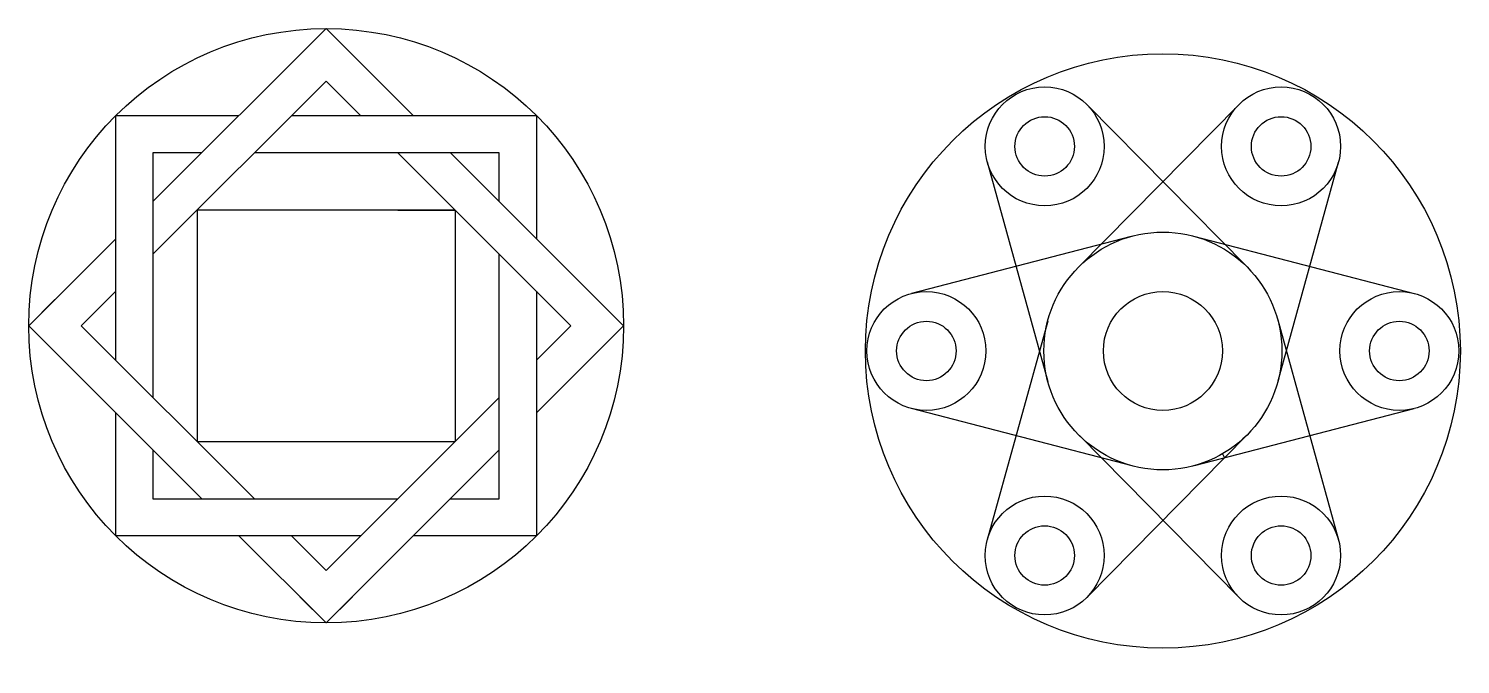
# Model space of a CAD drawing. Header units: millimetres. Extents: x 1282 to 1474, y 1859 to 1944.
import ezdxf

# ---------------------------------------------------------------- set-up
doc = ezdxf.new("R2010")
doc.units = ezdxf.units.MM

# ---------------------------------------------------------------- blocks, each defined once
blk = doc.blocks.new('*U2')
for p, q in [((-17.84, 15.44), (11.85, 7.72)), ((-17.69, -15.44), (11.85, -7.76))]:
    blk.add_line(p, q)
for radius in [8, 4]:
    blk.add_circle((9.84, -0.02), radius)
blk = doc.blocks.new('*U3')
at = {"color": 0, "linetype": 'ByBlock', "lineweight": -2, "transparency": 16777216}
for p, rotation in [((3615.33, 1897.74), 120), ((3637.28, 1897.76), 59.99999999999999), ((3604.36, 1878.72), 180), ((3615.36, 1859.72), 239.9999999999999), ((3637.32, 1859.74), 299.9999999999999)]:
    blk.add_blockref('*U2', p, dxfattribs=dict(at, rotation=rotation))
blk.add_blockref('*U2', (3648.28, 1878.76), dxfattribs=at)

msp = doc.modelspace()

# ---------------------------------------------------------------- linework, layer by layer
for p, q in [((1298.47, 1921.06), (1321.76, 1944.35)), ((1318.22, 1940.81), (1321.76, 1944.35)), ((1321.76, 1944.35), (1333.47, 1932.63)), ((1321.76, 1944.35), (1325.29, 1940.81)), ((1321.76, 1937.28), (1298.47, 1913.99)), ((1326.4, 1932.63), (1321.76, 1937.28)), ((1293.47, 1932.63), (1310.04, 1932.63)), ((1293.47, 1899.7), (1293.47, 1932.63)), ((1317.11, 1932.63), (1350.04, 1932.63)), ((1350.04, 1932.63), (1350.04, 1932.63)), ((1350.04, 1932.63), (1350.04, 1916.06)), ((1350.04, 1932.63), (1350.04, 1927.63)), ((1298.47, 1927.63), (1298.47, 1927.63)), ((1298.47, 1927.63), (1298.47, 1894.7)), ((1305.04, 1927.63), (1298.47, 1927.63)), ((1345.04, 1927.63), (1312.11, 1927.63)), ((1354.68, 1904.35), (1331.4, 1927.63)), ((1338.47, 1927.63), (1361.76, 1904.35)), ((1345.04, 1921.06), (1345.04, 1927.63)), ((1339.11, 1919.92), (1304.4, 1919.92)), ((1304.4, 1919.92), (1304.4, 1888.77)), ((1331.4, 1919.92), (1339.11, 1919.92)), ((1339.11, 1919.92), (1339.11, 1888.77)), ((1281.76, 1904.35), (1293.47, 1916.06)), ((1298.47, 1913.99), (1298.47, 1913.99)), ((1345.04, 1881.06), (1345.04, 1913.99)), ((1281.76, 1904.35), (1285.29, 1907.88)), ((1293.47, 1908.99), (1288.83, 1904.35)), ((1350.04, 1908.99), (1350.04, 1876.06)), ((1358.22, 1907.88), (1361.76, 1904.35)), ((1305.04, 1881.06), (1281.76, 1904.35)), ((1288.83, 1904.35), (1312.11, 1881.06)), ((1361.76, 1904.35), (1350.04, 1892.63)), ((1350.04, 1899.7), (1354.68, 1904.35)), ((1361.76, 1904.35), (1358.22, 1900.81)), ((1321.76, 1871.42), (1345.04, 1894.7)), ((1293.47, 1876.06), (1293.47, 1892.63)), ((1304.4, 1888.77), (1339.11, 1888.77)), ((1298.47, 1887.63), (1298.47, 1881.06)), ((1345.04, 1887.63), (1321.76, 1864.35)), ((1298.47, 1881.06), (1331.4, 1881.06)), ((1338.47, 1881.06), (1345.04, 1881.06)), ((1350.04, 1881.06), (1350.04, 1881.06)), ((1326.4, 1876.06), (1293.47, 1876.06)), ((1321.76, 1864.35), (1310.04, 1876.06)), ((1317.11, 1876.06), (1321.76, 1871.42)), ((1350.04, 1876.06), (1333.47, 1876.06)), ((1321.76, 1864.35), (1318.22, 1867.88)), ((1325.29, 1867.88), (1321.76, 1864.35))]:
    msp.add_line(p, q)
at = {"color": 1}
for p, q in [((1442.27, 1887.11), (1442.57, 1886.59)), ((1454.17, 1866.5), (1454.17, 1866.5))]:
    msp.add_line(p, q, dxfattribs=at)
for centre, radius in [((1321.76, 1904.35), 40), ((1434.27, 1900.96), 40), ((1434.27, 1900.96), 16), ((1434.27, 1900.96), 8)]:
    msp.add_circle(centre, radius)

# ---------------------------------------------------------------- block references
msp.add_blockref('*U3', (-2192.05, 22.22))

doc.saveas('drawing.dxf')
